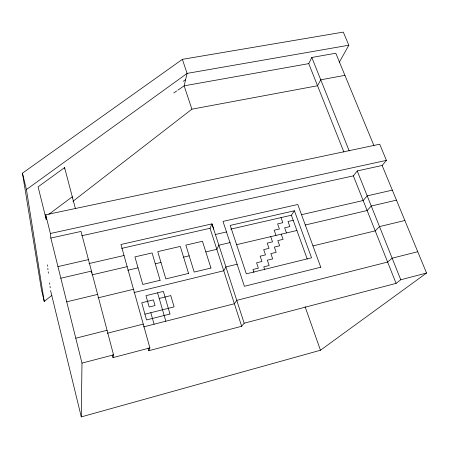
<?xml version="1.0" encoding="UTF-8"?>
<svg xmlns="http://www.w3.org/2000/svg" width="449" height="449" viewBox="0 0 449 449"><rect width="100%" height="100%" fill="white"/><g stroke="black" fill="none" stroke-linecap="round" stroke-linejoin="round"><path stroke-width="0.67" d="M382.138 165.479L426.55 273.026L320.474 350.242L81.28 416.897L81.982 363.112L50.844 238.049L50.378 233.486L45.719 214.779L379.708 144.208L386.426 160.372L382.138 165.479L357.224 170.934L353.363 175.868L81.69 235.77M91.383 273.071L91.473 271.095L60.845 278.217M213.718 229.17L212.001 223.883L120.949 244.475L149.91 347.924L112.996 357.606L113.541 354.862L81.022 231.437L50.844 238.049M426.55 273.026L400.777 279.766L396.085 283.358L244.161 323.207L241.663 326.271L148.815 350.703L149.91 347.924M241.663 326.271L210.042 228.272L211.962 223.888L244.161 323.207M343.912 152.088L308.749 63.629L311.808 57.461L335.79 53.235L373.944 145.628M339.259 62.304L348.828 45.22L343.305 32.104L182.373 59.341L22.45 173.174L41.482 289.919L44.232 301.436L51.893 295.335M230.752 229.13L291.379 215.228L294.421 210.766L311.544 257.816L246.31 273.845L230.214 225.409L294.421 210.766M72.951 201.275L191.903 109.174L317.544 85.753L320.754 79.81L344.927 75.348M48.885 214.268L72.283 196.769L72.311 198.003M75.393 208.555L64.594 167.595L38.092 186.846L46.247 219.595L45.719 214.779M44.232 301.436L26.435 189.557L187.093 73.395L348.828 45.22M173.769 92.96L176.648 90.984M177.804 90.193L184.141 85.832L308.749 63.629M183.282 81.286L185.594 79.703M81.982 363.112L113.541 354.862M143.579 326.889L234.395 303.743L236.752 300.364L387.622 262.059L392.145 258.192L417.75 251.715M75.78 338.209L107.07 330.296M107.311 333.231L143.242 324.105M144.937 314.182L174.111 306.869L170.777 295.599L159.221 298.45M134.038 292.557L223.759 270.769L225.92 266.947L237.123 264.237M66.721 301.835L97.613 294.404M404.858 220.493L379.495 226.593L375.218 230.859L312.964 245.906M98.005 297.867L133.493 289.285M91.966 274.883L127.157 266.655M229.989 242.606L218.871 245.21L216.833 249.318L205.827 251.906M305.298 225L367.142 210.536L371.267 206.018L396.461 200.159M127.808 270.242L138.039 267.84M155.275 263.788L160.978 262.446M183.568 257.137L189.164 255.823M236.64 244.66L296.901 230.494M293.208 220.291L288.028 221.492L289.858 226.593L284.649 227.806L286.484 232.947M57.949 266.594L88.447 259.617M392.319 190.135L367.203 195.876L363.162 200.518L301.52 214.695M88.986 263.569L124.036 255.509M215.402 234.496L226.481 231.948M121.69 248.364L210.042 228.272M50.378 233.486L386.426 160.372M311.808 57.461L349.204 150.898M357.224 170.934L400.777 279.766M353.363 175.868L396.085 283.358M291.379 215.228L307.251 259.084M281.007 217.602L282.825 222.693L277.605 223.899L279.418 229.029L274.171 230.253L275.983 235.411M281.242 234.176L283.078 239.351L277.808 240.597L279.643 245.811L274.345 247.073L276.174 252.321L270.854 253.606L272.683 258.893L267.335 260.19L269.164 265.516L263.782 266.829L264.798 269.81M305.079 306.678L320.474 350.242M270.708 236.651L272.521 241.854L267.217 243.111L269.03 248.348L263.698 249.622L265.511 254.892L260.151 256.183L261.958 261.498L256.57 262.805L258.377 268.154L252.955 269.484L253.966 272.476M182.373 59.341L187.093 73.395L184.141 85.832L191.903 109.174M157.588 292.827L165.827 321.22M150.819 312.712L154.091 324.212M148.069 348.02L148.815 350.703M112.289 354.918L112.996 357.606M22.45 173.174L26.435 189.557M50.563 290.531L81.28 416.897M47.364 264.888L47.538 266.274M47.796 268.35L47.97 269.737M48.228 271.819L48.402 273.205M49.609 282.909L49.783 284.296M50.041 286.372L50.215 287.758M64.594 167.595L64.65 168.919M169.986 314.014L146.559 319.935L141.721 302.766L153.412 299.881L155.04 305.55L149.191 307.004L145.964 295.672L163.369 291.412L169.986 314.014M320.777 267.217L244.391 286.294L223.001 221.396L297.777 204.486L320.777 267.217M160.108 280.283L142.771 284.458L134.925 256.895L152.093 252.927L160.108 280.283M188.563 273.424L165.844 278.902L157.773 251.614L180.279 246.406L188.563 273.424M210.946 268.036L194.192 272.072L185.852 245.12L202.454 241.281L210.946 268.036"/></g></svg>
